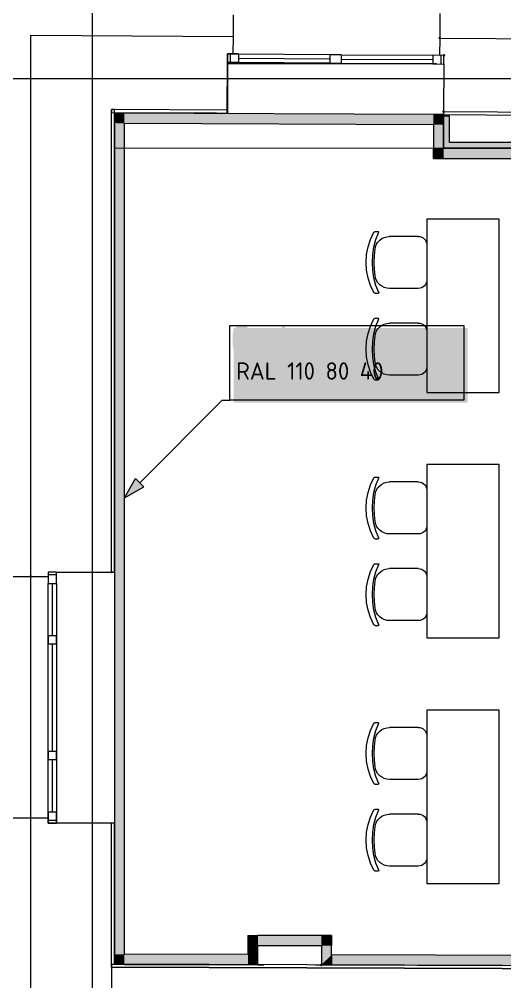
# Model space of a CAD drawing. Header units: millimetres. Extents: x -546 to 1681, y -650 to 1730.
# Drawn here: x 233.6 to 267.3, y 655.8 to 722.5 of the extents above; entities that cross this region are included whole.
import ezdxf

# ---------------------------------------------------------------- set-up
doc = ezdxf.new("R2010")
doc.units = ezdxf.units.MM

msp = doc.modelspace()

# ---------------------------------------------------------------- hatches: boundary and pattern name
h = msp.add_hatch(color=7)
h.dxf.hatch_style = 2
h.paths.add_polyline_path([(262.75, 721.269), (262.687, 721.242), (262.66, 721.179), (262.687, 721.115), (262.75, 721.089), (262.814, 721.115), (262.84, 721.179), (262.814, 721.242)])
h = msp.add_hatch(color=7)
h.dxf.hatch_style = 2
h.paths.add_polyline_path([(263.042, 720.067), (262.979, 720.04), (262.952, 719.977), (262.979, 719.913), (263.042, 719.887), (263.106, 719.913), (263.132, 719.977), (263.106, 720.04)])
at = {"true_color": 0xf1d696}
h = msp.add_hatch(color=41, dxfattribs=at)
h.dxf.hatch_style = 2
h.paths.add_polyline_path([(240.898, 715.28), (240.198, 715.283), (240.198, 715.983)])
h = msp.add_hatch(color=41, dxfattribs=at)
h.dxf.hatch_style = 2
h.paths.add_polyline_path([(240.198, 715.983), (240.898, 715.98), (240.898, 715.28)])
h = msp.add_hatch(color=41, dxfattribs=at)
h.dxf.hatch_style = 2
h.paths.add_polyline_path([(240.898, 715.98), (262.314, 715.88), (262.316, 715.18), (240.898, 715.28)])
h = msp.add_hatch(color=41, dxfattribs=at)
h.dxf.hatch_style = 2
h.paths.add_polyline_path([(262.314, 715.88), (263.014, 715.877), (262.316, 715.18)])
h = msp.add_hatch(color=41, dxfattribs=at)
h.dxf.hatch_style = 2
h.paths.add_polyline_path([(262.316, 715.18), (263.009, 715.872), (263.016, 715.177)])
h = msp.add_hatch(color=7)
h.dxf.hatch_style = 2
h.paths.add_polyline_path([(263.015, 716.167), (262.952, 716.14), (262.925, 716.077), (262.952, 716.013), (263.015, 715.987), (263.079, 716.013), (263.105, 716.077), (263.079, 716.14)])
h = msp.add_hatch(color=41, dxfattribs=at)
h.dxf.hatch_style = 2
h.paths.add_polyline_path([(240.198, 715.283), (240.898, 715.28), (240.898, 713.459), (240.198, 713.459)])
h = msp.add_hatch(color=41, dxfattribs=at)
h.dxf.hatch_style = 2
h.paths.add_polyline_path([(262.316, 715.18), (263.016, 715.177), (263.02, 713.542), (262.32, 713.542)])
h = msp.add_hatch(color=7)
h.dxf.hatch_style = 2
h.paths.add_polyline_path([(263.42, 713.942), (263.02, 713.942), (263.02, 715.771), (263.42, 715.771)])
h = msp.add_hatch(color=7)
h.dxf.hatch_style = 2
h.paths.add_polyline_path([(277.547, 713.942), (277.547, 713.542), (263.02, 713.542), (263.02, 713.942)])
at = {"true_color": 0x9f9f00}
h = msp.add_hatch(color=54, dxfattribs=at)
h.dxf.hatch_style = 2
h.paths.add_polyline_path([(240.898, 657.732), (240.198, 657.734), (240.198, 713.459), (240.898, 713.459)])
at = {"true_color": 0xf1d696}
h = msp.add_hatch(color=41, dxfattribs=at)
h.dxf.hatch_style = 2
h.paths.add_polyline_path([(263.02, 713.542), (262.322, 712.842), (262.32, 713.542)])
h = msp.add_hatch(color=41, dxfattribs=at)
h.dxf.hatch_style = 2
h.paths.add_polyline_path([(263.02, 713.542), (263.022, 712.842), (262.322, 712.842)])
h = msp.add_hatch(color=41, dxfattribs=at)
h.dxf.hatch_style = 2
h.paths.add_polyline_path([(263.022, 712.842), (263.02, 713.542), (277.947, 713.542), (277.947, 712.842)])
at = {"true_color": 0x0077b0}
h = msp.add_hatch(color=144, dxfattribs=at)
h.paths.add_polyline_path([(249.416, 699.885), (249.416, 700.692), (249.386, 700.848), (249.297, 700.979), (249.168, 701.066), (249.012, 701.095), (248.856, 701.066), (248.724, 700.979), (248.637, 700.848), (248.609, 700.692), (248.609, 699.885), (248.637, 699.728), (248.724, 699.6), (248.856, 699.511), (249.012, 699.481), (249.168, 699.511), (249.297, 699.6), (249.386, 699.728)])
h.paths.add_polyline_path([(249.616, 699.885), (249.605, 699.764), (249.572, 699.652), (249.516, 699.549), (249.438, 699.455), (249.346, 699.378), (249.244, 699.323), (249.133, 699.291), (249.012, 699.28), (248.89, 699.291), (248.779, 699.323), (248.676, 699.378), (248.583, 699.455), (248.506, 699.549), (248.45, 699.652), (248.417, 699.764), (248.406, 699.885), (248.406, 700.692), (248.417, 700.813), (248.45, 700.925), (248.506, 701.027), (248.583, 701.12), (248.676, 701.198), (248.779, 701.254), (248.89, 701.287), (249.012, 701.298), (249.133, 701.287), (249.245, 701.254), (249.348, 701.199), (249.441, 701.123), (249.517, 701.029), (249.572, 700.926), (249.605, 700.814), (249.616, 700.692)])
h = msp.add_hatch(color=144, dxfattribs=at)
h.dxf.hatch_style = 2
h.paths.add_polyline_path([(251.436, 699.783), (251.439, 699.811), (251.843, 701.225), (251.878, 701.28), (251.941, 701.298), (252.017, 701.273), (252.043, 701.196), (252.037, 701.168), (251.67, 699.885), (252.142, 699.885), (252.142, 700.189), (252.167, 700.264), (252.243, 700.288), (252.32, 700.264), (252.345, 700.189), (252.345, 699.885), (252.548, 699.885), (252.622, 699.859), (252.647, 699.783), (252.622, 699.706), (252.548, 699.681), (252.345, 699.681), (252.345, 699.379), (252.32, 699.304), (252.243, 699.28), (252.167, 699.304), (252.142, 699.379), (252.142, 699.681), (251.538, 699.681), (251.462, 699.706)])
at = {"true_color": 0xffffff}
h = msp.add_hatch(color=7, dxfattribs=at)
h.dxf.hatch_style = 2
h.paths.add_polyline_path([(248.463, 701.1), (264.678, 701.1), (264.678, 695.923), (248.463, 695.923)])
at = {"true_color": 0x0077b0}
h = msp.add_hatch(color=144, dxfattribs=at)
h.dxf.hatch_style = 2
h.paths.add_polyline_path([(250.93, 699.783), (250.123, 699.783), (250.047, 699.808), (250.021, 699.885), (250.047, 699.961), (250.123, 699.986), (250.93, 699.986), (251.006, 699.961), (251.031, 699.885), (251.006, 699.808)])
h = msp.add_hatch(color=144, dxfattribs=at)
h.dxf.hatch_style = 2
h.paths.add_polyline_path([(240.898, 689.327), (241.671, 690.665), (242.237, 690.1)])
h = msp.add_hatch(color=7)
h.dxf.hatch_style = 2
h.paths.add_polyline_path([(234.398, 683.991), (234.335, 683.964), (234.308, 683.901), (234.335, 683.837), (234.398, 683.811), (234.463, 683.837), (234.489, 683.901), (234.463, 683.964)])
h = msp.add_hatch(color=7)
h.dxf.hatch_style = 2
h.paths.add_polyline_path([(239.998, 684.291), (239.935, 684.264), (239.908, 684.201), (239.935, 684.137), (239.998, 684.111), (240.063, 684.137), (240.089, 684.201), (240.063, 684.264)])
at = {"true_color": 0xf1d696}
h = msp.add_hatch(color=41, dxfattribs=at)
h.dxf.hatch_style = 2
h.paths.add_polyline_path([(249.449, 659.032), (250.149, 659.032), (250.149, 658.332)])
h = msp.add_hatch(color=41, dxfattribs=at)
h.dxf.hatch_style = 2
h.paths.add_polyline_path([(249.449, 658.332), (249.449, 659.032), (250.149, 658.332)])
h = msp.add_hatch(color=41, dxfattribs=at)
h.dxf.hatch_style = 2
h.paths.add_polyline_path([(254.549, 659.032), (254.549, 658.332), (250.149, 658.332), (250.149, 659.032)])
h = msp.add_hatch(color=41, dxfattribs=at)
h.dxf.hatch_style = 2
h.paths.add_polyline_path([(254.549, 658.332), (255.249, 659.032), (255.249, 658.332)])
h = msp.add_hatch(color=41, dxfattribs=at)
h.dxf.hatch_style = 2
h.paths.add_polyline_path([(254.549, 659.032), (255.249, 659.032), (254.549, 658.332)])
h = msp.add_hatch(color=41, dxfattribs=at)
h.dxf.hatch_style = 2
h.paths.add_polyline_path([(249.449, 658.332), (250.149, 658.332), (250.149, 657.702), (249.449, 657.704)])
h = msp.add_hatch(color=41, dxfattribs=at)
h.dxf.hatch_style = 2
h.paths.add_polyline_path([(254.549, 658.332), (255.249, 658.332), (255.249, 657), (254.549, 657)])
at = {"true_color": 0x9f9f00}
h = msp.add_hatch(color=54, dxfattribs=at)
h.dxf.hatch_style = 2
h.paths.add_polyline_path([(240.198, 657.036), (240.198, 657.734), (240.898, 657.732)])
h = msp.add_hatch(color=54, dxfattribs=at)
h.dxf.hatch_style = 2
h.paths.add_polyline_path([(240.198, 657.034), (240.898, 657.732), (240.898, 657.032)])
at = {"true_color": 0xf1d696}
h = msp.add_hatch(color=41, dxfattribs=at)
h.dxf.hatch_style = 2
h.paths.add_polyline_path([(240.898, 657.032), (240.898, 657.732), (249.449, 657.704), (249.449, 657.004)])
h = msp.add_hatch(color=41, dxfattribs=at)
h.dxf.hatch_style = 2
h.paths.add_polyline_path([(249.449, 657.704), (250.149, 657.702), (250.149, 657.002)])
h = msp.add_hatch(color=41, dxfattribs=at)
h.dxf.hatch_style = 2
h.paths.add_polyline_path([(250.149, 657.002), (249.449, 657.004), (249.449, 657.704)])
h = msp.add_hatch(color=41, dxfattribs=at)
h.dxf.hatch_style = 2
h.paths.add_polyline_path([(255.249, 657.685), (255.249, 657), (254.549, 657)])
h = msp.add_hatch(color=41, dxfattribs=at)
h.dxf.hatch_style = 2
h.paths.add_polyline_path([(327.255, 657.449), (327.255, 656.749), (254.549, 656.987), (255.249, 657.685)])
h = msp.add_hatch(color=7)
h.dxf.hatch_style = 2
h.paths.add_polyline_path([(254.639, 657), (254.613, 657.063), (254.549, 657.09), (254.486, 657.063), (254.459, 657), (254.459, 656.987), (254.486, 656.923), (254.549, 656.897), (254.613, 656.923), (254.639, 656.987)])

# ---------------------------------------------------------------- linework, layer by layer
at = {"color": 7, "lineweight": 0}
for points in [[(238.672, 197.821), (238.672, 729.023)], [(248.45, 721.275), (248.46, 722.775)], [(262.761, 722.879), (262.75, 721.179)], [(234.398, 721.37), (248.45, 721.275)], [(234.398, 683.901), (234.398, 721.37)], [(248.442, 720.075), (248.45, 721.275)], [(262.75, 721.179), (262.742, 719.979)], [(262.75, 721.179), (278.245, 721.075)], [(248.038, 719.478), (248.042, 720.078)], [(248.042, 720.078), (248.038, 719.478)], [(248.042, 720.078), (248.802, 720.073)], [(248.802, 720.073), (248.042, 720.078)], [(248.238, 719.477), (248.242, 720.077)], [(248.802, 720.073), (248.798, 719.473)], [(248.802, 720.073), (255.162, 720.03)], [(255.158, 719.43), (255.162, 720.03)], [(255.162, 720.03), (255.922, 720.025)], [(255.922, 720.025), (255.162, 720.03)], [(255.922, 720.025), (255.918, 719.425)], [(255.922, 720.025), (262.282, 719.982)], [(262.282, 719.982), (262.278, 719.382)], [(263.042, 719.977), (262.282, 719.982)], [(263.042, 719.977), (262.282, 719.982)], [(262.838, 719.379), (262.842, 719.978)], [(263.038, 719.377), (263.042, 719.977)], [(263.038, 719.377), (263.042, 719.977)], [(263.062, 719.977), (263.042, 719.977)], [(248.016, 716.178), (248.038, 719.478)], [(248.798, 719.473), (248.038, 719.478)], [(248.038, 719.478), (248.798, 719.473)], [(248.048, 719.381), (248.048, 715.983)], [(262.529, 719.381), (248.048, 719.381)], [(255.158, 719.43), (248.798, 719.473)], [(248.8, 719.773), (255.16, 719.73)], [(255.918, 719.425), (255.158, 719.43)], [(255.158, 719.43), (255.918, 719.425)], [(262.278, 719.382), (255.918, 719.425)], [(255.92, 719.725), (262.28, 719.682)], [(262.278, 719.382), (263.038, 719.377)], [(262.278, 719.382), (263.038, 719.377)], [(263.038, 719.377), (263.015, 716.077)], [(187.211, 718.372), (863.726, 718.372)], [(239.998, 716.232), (239.997, 716.032)], [(239.997, 716.032), (248.014, 715.978)], [(248.016, 716.178), (239.998, 716.232)], [(240.198, 716.232), (239.998, 716.232)], [(239.998, 684.201), (239.998, 716.232)], [(240.198, 684.201), (240.198, 716.232)], [(247.275, 715.983), (240.198, 715.983)], [(240.198, 715.983), (240.198, 715.283)], [(262.314, 715.88), (240.198, 715.983)], [(248.014, 715.978), (248.016, 716.178)], [(248.048, 715.983), (248.014, 715.983)], [(263.014, 715.877), (262.314, 715.88)], [(263.015, 716.077), (263.014, 715.877)], [(263.014, 715.877), (277.96, 715.777)], [(263.02, 713.542), (263.014, 715.877)], [(277.961, 715.977), (263.015, 716.077)], [(240.198, 715.283), (240.198, 713.459)], [(240.898, 715.28), (262.316, 715.18)], [(240.898, 713.459), (240.898, 715.28)], [(262.316, 715.18), (262.32, 713.542)], [(263.02, 715.771), (263.02, 713.542)], [(263.42, 715.771), (263.02, 715.771)], [(263.42, 713.942), (263.42, 715.771)], [(277.547, 713.942), (263.42, 713.942)], [(240.198, 713.576), (263.02, 713.545)], [(240.198, 713.459), (240.198, 657.034)], [(240.898, 657.732), (240.898, 713.459)], [(262.322, 712.842), (262.32, 713.542)], [(263.02, 713.542), (277.947, 713.542)], [(277.947, 713.542), (263.02, 713.542)], [(265.183, 713.542), (322.755, 713.462)], [(262.322, 712.842), (277.947, 712.842)], [(232.698, 683.901), (234.398, 683.901)], [(234.398, 667.151), (234.398, 683.901)], [(234.398, 683.901), (235.598, 683.901)], [(236.198, 684.201), (235.598, 684.201)], [(235.598, 684.201), (235.598, 683.401)], [(235.598, 684.201), (235.598, 683.401)], [(236.198, 684.201), (235.598, 684.201)], [(236.198, 684.001), (235.598, 684.001)], [(236.198, 684.201), (239.998, 684.201)], [(236.198, 683.401), (236.198, 684.201)], [(236.198, 683.401), (236.198, 684.201)], [(239.998, 684.201), (240.198, 684.201)], [(240.198, 684.201), (240.198, 666.801)], [(235.598, 683.401), (236.198, 683.401)], [(235.598, 679.801), (235.598, 683.401)], [(235.898, 679.801), (235.898, 683.401)], [(236.198, 683.401), (236.198, 679.801)], [(235.598, 679.801), (236.198, 679.801)], [(235.598, 679.201), (235.598, 679.801)], [(235.598, 679.801), (235.598, 679.201)], [(236.198, 679.201), (235.598, 679.201)], [(235.598, 671.801), (235.598, 679.201)], [(235.898, 671.801), (235.898, 679.201)], [(236.198, 679.801), (236.198, 679.201)], [(236.198, 679.201), (236.198, 679.801)], [(236.198, 679.201), (236.198, 671.801)], [(235.598, 671.801), (236.198, 671.801)], [(235.598, 671.201), (235.598, 671.801)], [(235.598, 671.801), (235.598, 671.201)], [(236.198, 671.201), (235.598, 671.201)], [(235.598, 667.601), (235.598, 671.201)], [(235.898, 667.601), (235.898, 671.201)], [(236.198, 671.801), (236.198, 671.201)], [(236.198, 671.201), (236.198, 671.801)], [(236.198, 671.201), (236.198, 667.601)], [(235.598, 667.601), (236.198, 667.601)], [(235.598, 666.801), (235.598, 667.601)], [(235.598, 667.601), (235.598, 666.801)], [(236.198, 667.601), (236.198, 666.801)], [(236.198, 666.801), (236.198, 667.601)], [(234.398, 667.151), (232.698, 667.151)], [(235.598, 667.151), (234.398, 667.151)], [(234.398, 642.901), (234.398, 667.151)], [(236.198, 667.001), (235.598, 667.001)], [(236.198, 666.801), (235.598, 666.801)], [(235.598, 666.801), (236.198, 666.801)], [(239.998, 666.801), (236.198, 666.801)], [(240.198, 666.801), (239.998, 666.801)], [(239.998, 656.834), (239.998, 666.801)], [(240.198, 657.034), (240.198, 666.801)], [(249.449, 659.032), (250.149, 659.032)], [(249.449, 659.032), (249.449, 657.704)], [(255.249, 659.032), (250.149, 659.032)], [(255.249, 659.032), (255.249, 658.332)], [(250.149, 657.702), (250.149, 658.332)], [(250.149, 658.332), (254.549, 658.332)], [(254.549, 658.332), (254.549, 657)], [(255.249, 657), (255.249, 658.332)], [(249.449, 657.704), (240.898, 657.732)], [(250.149, 657.002), (250.149, 657.702)], [(255.249, 657.685), (255.249, 657)], [(327.255, 657.449), (255.249, 657.685)], [(239.999, 657.034), (239.998, 656.834)], [(239.998, 657.034), (240.198, 657.034)], [(307.66, 656.613), (239.998, 656.834)], [(239.998, 656.834), (239.998, 653.034)], [(239.998, 656.834), (307.66, 656.613)], [(307.66, 656.813), (239.999, 657.034)], [(240.198, 657.034), (240.898, 657.032)], [(240.898, 657.032), (250.149, 657.002)], [(250.149, 657), (250.549, 657)], [(254.149, 657), (254.549, 657)], [(254.549, 656.987), (327.956, 656.747)]]:
    msp.add_lwpolyline(points, dxfattribs=at)
at = {"color": 253, "lineweight": 0, "true_color": 0x999999}
for points in [[(266.864, 708.637), (261.864, 708.637)], [(261.864, 708.637), (261.864, 696.637)], [(266.864, 696.637), (266.864, 708.637)], [(258.19, 703.549), (257.956, 704.041), (257.787, 704.558), (257.684, 705.092), (257.649, 705.636), (257.684, 706.181), (257.787, 706.714), (257.956, 707.231), (258.19, 707.724)], [(258.19, 703.549), (257.956, 704.041), (257.787, 704.558), (257.684, 705.092), (257.649, 705.636), (257.684, 706.181), (257.787, 706.714), (257.956, 707.231), (258.19, 707.724)], [(258.518, 703.545), (258.328, 704.048), (258.191, 704.567), (258.107, 705.098), (258.079, 705.636), (258.107, 706.174), (258.191, 706.705), (258.328, 707.224), (258.518, 707.728)], [(258.518, 703.545), (258.328, 704.048), (258.191, 704.567), (258.107, 705.098), (258.079, 705.636), (258.107, 706.174), (258.191, 706.705), (258.328, 707.224), (258.518, 707.728)], [(258.19, 707.724), (258.226, 707.759), (258.274, 707.771)], [(258.19, 707.724), (258.226, 707.759), (258.274, 707.771)], [(258.266, 706.536), (258.303, 706.721), (258.372, 706.892), (258.469, 707.045), (258.591, 707.177), (258.735, 707.286), (258.897, 707.367), (259.073, 707.418), (259.261, 707.436)], [(258.266, 706.536), (258.303, 706.721), (258.372, 706.892), (258.469, 707.045), (258.591, 707.177), (258.735, 707.286), (258.897, 707.367), (259.073, 707.418), (259.261, 707.436)], [(258.274, 707.771), (258.491, 707.771)], [(258.274, 707.771), (258.491, 707.771)], [(258.491, 707.771), (258.513, 707.762), (258.521, 707.741), (258.518, 707.728)], [(258.491, 707.771), (258.513, 707.762), (258.521, 707.741), (258.518, 707.728)], [(261.264, 707.436), (259.261, 707.436)], [(261.264, 707.436), (259.261, 707.436)], [(261.264, 707.436), (261.386, 707.424), (261.498, 707.389), (261.6, 707.334), (261.689, 707.26), (261.762, 707.172), (261.817, 707.07), (261.852, 706.957), (261.864, 706.836)], [(261.264, 707.436), (261.386, 707.424), (261.498, 707.389), (261.6, 707.334), (261.689, 707.26), (261.762, 707.172), (261.817, 707.07), (261.852, 706.957), (261.864, 706.836)], [(258.271, 704.695), (258.23, 705.165), (258.216, 705.636), (258.23, 706.108), (258.271, 706.578)], [(258.271, 704.695), (258.23, 705.165), (258.216, 705.636), (258.23, 706.108), (258.271, 706.578)], [(261.864, 706.838), (261.864, 704.436)], [(261.864, 706.838), (261.864, 704.436)], [(259.261, 703.836), (259.073, 703.854), (258.897, 703.905), (258.735, 703.986), (258.591, 704.094), (258.469, 704.227), (258.372, 704.38), (258.303, 704.55), (258.266, 704.736)], [(259.261, 703.836), (259.073, 703.854), (258.897, 703.905), (258.735, 703.986), (258.591, 704.094), (258.469, 704.227), (258.372, 704.38), (258.303, 704.55), (258.266, 704.736)], [(261.864, 704.436), (261.852, 704.315), (261.817, 704.202), (261.762, 704.101), (261.689, 704.012), (261.6, 703.938), (261.498, 703.883), (261.386, 703.848), (261.264, 703.836)], [(261.864, 704.436), (261.852, 704.315), (261.817, 704.202), (261.762, 704.101), (261.689, 704.012), (261.6, 703.938), (261.498, 703.883), (261.386, 703.848), (261.264, 703.836)], [(258.274, 703.501), (258.226, 703.514), (258.19, 703.549)], [(258.274, 703.501), (258.226, 703.514), (258.19, 703.549)], [(258.274, 703.501), (258.491, 703.501)], [(258.274, 703.501), (258.491, 703.501)], [(258.518, 703.545), (258.521, 703.531), (258.513, 703.51), (258.491, 703.501)], [(258.518, 703.545), (258.521, 703.531), (258.513, 703.51), (258.491, 703.501)], [(261.264, 703.836), (259.261, 703.836)], [(261.264, 703.836), (259.261, 703.836)], [(258.19, 697.549), (257.956, 698.041), (257.787, 698.558), (257.684, 699.091), (257.649, 699.636), (257.684, 700.181), (257.787, 700.714), (257.956, 701.231), (258.19, 701.724)], [(258.19, 697.549), (257.956, 698.041), (257.787, 698.558), (257.684, 699.091), (257.649, 699.636), (257.684, 700.181), (257.787, 700.714), (257.956, 701.231), (258.19, 701.724)], [(258.518, 697.545), (258.328, 698.048), (258.191, 698.567), (258.107, 699.098), (258.079, 699.636), (258.107, 700.174), (258.191, 700.705), (258.328, 701.224), (258.518, 701.728)], [(258.518, 697.545), (258.328, 698.048), (258.191, 698.567), (258.107, 699.098), (258.079, 699.636), (258.107, 700.174), (258.191, 700.705), (258.328, 701.224), (258.518, 701.728)], [(258.19, 701.724), (258.226, 701.759), (258.274, 701.771)], [(258.19, 701.724), (258.226, 701.759), (258.274, 701.771)], [(258.266, 700.536), (258.303, 700.721), (258.372, 700.892), (258.469, 701.045), (258.591, 701.177), (258.735, 701.286), (258.897, 701.367), (259.073, 701.418), (259.261, 701.436)], [(258.266, 700.536), (258.303, 700.721), (258.372, 700.892), (258.469, 701.045), (258.591, 701.177), (258.735, 701.286), (258.897, 701.367), (259.073, 701.418), (259.261, 701.436)], [(258.274, 701.771), (258.491, 701.771)], [(258.274, 701.771), (258.491, 701.771)], [(258.491, 701.771), (258.513, 701.762), (258.521, 701.741), (258.518, 701.728)], [(258.491, 701.771), (258.513, 701.762), (258.521, 701.741), (258.518, 701.728)], [(261.264, 701.436), (259.261, 701.436)], [(261.264, 701.436), (259.261, 701.436)], [(261.264, 701.436), (261.386, 701.424), (261.498, 701.389), (261.6, 701.334), (261.689, 701.26), (261.762, 701.172), (261.817, 701.07), (261.852, 700.957), (261.864, 700.836)], [(261.264, 701.436), (261.386, 701.424), (261.498, 701.389), (261.6, 701.334), (261.689, 701.26), (261.762, 701.172), (261.817, 701.07), (261.852, 700.957), (261.864, 700.836)], [(258.271, 698.695), (258.23, 699.165), (258.216, 699.636), (258.23, 700.108), (258.271, 700.578)], [(258.271, 698.695), (258.23, 699.165), (258.216, 699.636), (258.23, 700.108), (258.271, 700.578)], [(261.864, 700.838), (261.864, 698.436)], [(261.864, 700.838), (261.864, 698.436)], [(259.261, 697.836), (259.073, 697.854), (258.897, 697.905), (258.735, 697.986), (258.591, 698.094), (258.469, 698.227), (258.372, 698.38), (258.303, 698.55), (258.266, 698.736)], [(259.261, 697.836), (259.073, 697.854), (258.897, 697.905), (258.735, 697.986), (258.591, 698.094), (258.469, 698.227), (258.372, 698.38), (258.303, 698.55), (258.266, 698.736)], [(261.864, 698.436), (261.852, 698.315), (261.817, 698.202), (261.762, 698.101), (261.689, 698.012), (261.6, 697.938), (261.498, 697.883), (261.386, 697.848), (261.264, 697.836)], [(261.864, 698.436), (261.852, 698.315), (261.817, 698.202), (261.762, 698.101), (261.689, 698.012), (261.6, 697.938), (261.498, 697.883), (261.386, 697.848), (261.264, 697.836)], [(258.274, 697.501), (258.226, 697.514), (258.19, 697.549)], [(258.274, 697.501), (258.226, 697.514), (258.19, 697.549)], [(258.274, 697.501), (258.491, 697.501)], [(258.274, 697.501), (258.491, 697.501)], [(258.518, 697.545), (258.521, 697.531), (258.513, 697.51), (258.491, 697.501)], [(258.518, 697.545), (258.521, 697.531), (258.513, 697.51), (258.491, 697.501)], [(261.264, 697.836), (259.261, 697.836)], [(261.264, 697.836), (259.261, 697.836)], [(261.864, 696.637), (266.864, 696.637)], [(266.864, 691.637), (261.864, 691.637)], [(261.864, 691.637), (261.864, 679.637)], [(266.864, 679.637), (266.864, 691.637)], [(258.19, 686.549), (257.956, 687.041), (257.787, 687.558), (257.684, 688.091), (257.649, 688.636), (257.684, 689.181), (257.787, 689.714), (257.956, 690.231), (258.19, 690.724)], [(258.19, 686.549), (257.956, 687.041), (257.787, 687.558), (257.684, 688.091), (257.649, 688.636), (257.684, 689.181), (257.787, 689.714), (257.956, 690.231), (258.19, 690.724)], [(258.518, 686.545), (258.328, 687.048), (258.191, 687.567), (258.107, 688.098), (258.079, 688.636), (258.107, 689.174), (258.191, 689.705), (258.328, 690.224), (258.518, 690.728)], [(258.518, 686.545), (258.328, 687.048), (258.191, 687.567), (258.107, 688.098), (258.079, 688.636), (258.107, 689.174), (258.191, 689.705), (258.328, 690.224), (258.518, 690.728)], [(258.19, 690.724), (258.226, 690.759), (258.274, 690.771)], [(258.19, 690.724), (258.226, 690.759), (258.274, 690.771)], [(258.274, 690.771), (258.491, 690.771)], [(258.274, 690.771), (258.491, 690.771)], [(258.491, 690.771), (258.513, 690.762), (258.521, 690.741), (258.518, 690.728)], [(258.491, 690.771), (258.513, 690.762), (258.521, 690.741), (258.518, 690.728)], [(258.266, 689.536), (258.303, 689.721), (258.372, 689.892), (258.469, 690.045), (258.591, 690.177), (258.735, 690.286), (258.897, 690.367), (259.073, 690.418), (259.261, 690.436)], [(258.266, 689.536), (258.303, 689.721), (258.372, 689.892), (258.469, 690.045), (258.591, 690.177), (258.735, 690.286), (258.897, 690.367), (259.073, 690.418), (259.261, 690.436)], [(261.264, 690.436), (259.261, 690.436)], [(261.264, 690.436), (259.261, 690.436)], [(261.264, 690.436), (261.386, 690.424), (261.498, 690.389), (261.6, 690.334), (261.689, 690.26), (261.762, 690.172), (261.817, 690.07), (261.852, 689.957), (261.864, 689.836)], [(261.264, 690.436), (261.386, 690.424), (261.498, 690.389), (261.6, 690.334), (261.689, 690.26), (261.762, 690.172), (261.817, 690.07), (261.852, 689.957), (261.864, 689.836)], [(258.271, 687.695), (258.23, 688.165), (258.216, 688.636), (258.23, 689.108), (258.271, 689.578)], [(258.271, 687.695), (258.23, 688.165), (258.216, 688.636), (258.23, 689.108), (258.271, 689.578)], [(261.864, 689.838), (261.864, 687.436)], [(261.864, 689.838), (261.864, 687.436)], [(259.261, 686.836), (259.073, 686.854), (258.897, 686.905), (258.735, 686.986), (258.591, 687.094), (258.469, 687.226), (258.372, 687.38), (258.303, 687.55), (258.266, 687.736)], [(259.261, 686.836), (259.073, 686.854), (258.897, 686.905), (258.735, 686.986), (258.591, 687.094), (258.469, 687.226), (258.372, 687.38), (258.303, 687.55), (258.266, 687.736)], [(261.864, 687.436), (261.852, 687.315), (261.817, 687.202), (261.762, 687.101), (261.689, 687.012), (261.6, 686.938), (261.498, 686.883), (261.386, 686.848), (261.264, 686.836)], [(261.864, 687.436), (261.852, 687.315), (261.817, 687.202), (261.762, 687.101), (261.689, 687.012), (261.6, 686.938), (261.498, 686.883), (261.386, 686.848), (261.264, 686.836)], [(258.274, 686.501), (258.226, 686.514), (258.19, 686.549)], [(258.274, 686.501), (258.226, 686.514), (258.19, 686.549)], [(258.518, 686.545), (258.521, 686.531), (258.513, 686.51), (258.491, 686.501)], [(258.518, 686.545), (258.521, 686.531), (258.513, 686.51), (258.491, 686.501)], [(261.264, 686.836), (259.261, 686.836)], [(261.264, 686.836), (259.261, 686.836)], [(258.274, 686.501), (258.491, 686.501)], [(258.274, 686.501), (258.491, 686.501)], [(258.19, 680.549), (257.956, 681.041), (257.787, 681.558), (257.684, 682.091), (257.649, 682.636), (257.684, 683.181), (257.787, 683.714), (257.956, 684.231), (258.19, 684.724)], [(258.19, 680.549), (257.956, 681.041), (257.787, 681.558), (257.684, 682.091), (257.649, 682.636), (257.684, 683.181), (257.787, 683.714), (257.956, 684.231), (258.19, 684.724)], [(258.518, 680.545), (258.328, 681.048), (258.191, 681.567), (258.107, 682.098), (258.079, 682.636), (258.107, 683.174), (258.191, 683.705), (258.328, 684.224), (258.518, 684.728)], [(258.518, 680.545), (258.328, 681.048), (258.191, 681.567), (258.107, 682.098), (258.079, 682.636), (258.107, 683.174), (258.191, 683.705), (258.328, 684.224), (258.518, 684.728)], [(258.19, 684.724), (258.226, 684.759), (258.274, 684.771)], [(258.19, 684.724), (258.226, 684.759), (258.274, 684.771)], [(258.274, 684.771), (258.491, 684.771)], [(258.274, 684.771), (258.491, 684.771)], [(258.491, 684.771), (258.513, 684.762), (258.521, 684.741), (258.518, 684.728)], [(258.491, 684.771), (258.513, 684.762), (258.521, 684.741), (258.518, 684.728)], [(258.266, 683.536), (258.303, 683.721), (258.372, 683.892), (258.469, 684.045), (258.591, 684.177), (258.735, 684.286), (258.897, 684.367), (259.073, 684.418), (259.261, 684.436)], [(258.266, 683.536), (258.303, 683.721), (258.372, 683.892), (258.469, 684.045), (258.591, 684.177), (258.735, 684.286), (258.897, 684.367), (259.073, 684.418), (259.261, 684.436)], [(261.264, 684.436), (259.261, 684.436)], [(261.264, 684.436), (259.261, 684.436)], [(261.264, 684.436), (261.386, 684.424), (261.498, 684.389), (261.6, 684.334), (261.689, 684.26), (261.762, 684.172), (261.817, 684.07), (261.852, 683.957), (261.864, 683.836)], [(261.264, 684.436), (261.386, 684.424), (261.498, 684.389), (261.6, 684.334), (261.689, 684.26), (261.762, 684.172), (261.817, 684.07), (261.852, 683.957), (261.864, 683.836)], [(258.271, 681.695), (258.23, 682.165), (258.216, 682.636), (258.23, 683.108), (258.271, 683.578)], [(258.271, 681.695), (258.23, 682.165), (258.216, 682.636), (258.23, 683.108), (258.271, 683.578)], [(261.864, 683.838), (261.864, 681.436)], [(261.864, 683.838), (261.864, 681.436)], [(259.261, 680.836), (259.073, 680.854), (258.897, 680.905), (258.735, 680.986), (258.591, 681.094), (258.469, 681.226), (258.372, 681.38), (258.303, 681.55), (258.266, 681.736)], [(259.261, 680.836), (259.073, 680.854), (258.897, 680.905), (258.735, 680.986), (258.591, 681.094), (258.469, 681.226), (258.372, 681.38), (258.303, 681.55), (258.266, 681.736)], [(261.864, 681.436), (261.852, 681.315), (261.817, 681.202), (261.762, 681.101), (261.689, 681.012), (261.6, 680.938), (261.498, 680.883), (261.386, 680.848), (261.264, 680.836)], [(261.864, 681.436), (261.852, 681.315), (261.817, 681.202), (261.762, 681.101), (261.689, 681.012), (261.6, 680.938), (261.498, 680.883), (261.386, 680.848), (261.264, 680.836)], [(258.274, 680.501), (258.226, 680.514), (258.19, 680.549)], [(258.274, 680.501), (258.226, 680.514), (258.19, 680.549)], [(258.518, 680.545), (258.521, 680.531), (258.513, 680.51), (258.491, 680.501)], [(258.518, 680.545), (258.521, 680.531), (258.513, 680.51), (258.491, 680.501)], [(261.264, 680.836), (259.261, 680.836)], [(261.264, 680.836), (259.261, 680.836)], [(258.274, 680.501), (258.491, 680.501)], [(258.274, 680.501), (258.491, 680.501)], [(261.864, 679.637), (266.864, 679.637)], [(266.864, 674.637), (261.864, 674.637)], [(261.864, 674.637), (261.864, 662.637)], [(266.864, 662.637), (266.864, 674.637)], [(258.19, 669.549), (257.956, 670.041), (257.787, 670.558), (257.684, 671.091), (257.649, 671.636), (257.684, 672.181), (257.787, 672.714), (257.956, 673.231), (258.19, 673.724)], [(258.19, 669.549), (257.956, 670.041), (257.787, 670.558), (257.684, 671.091), (257.649, 671.636), (257.684, 672.181), (257.787, 672.714), (257.956, 673.231), (258.19, 673.724)], [(258.518, 669.545), (258.328, 670.048), (258.191, 670.567), (258.107, 671.098), (258.079, 671.636), (258.107, 672.174), (258.191, 672.705), (258.328, 673.224), (258.518, 673.728)], [(258.518, 669.545), (258.328, 670.048), (258.191, 670.567), (258.107, 671.098), (258.079, 671.636), (258.107, 672.174), (258.191, 672.705), (258.328, 673.224), (258.518, 673.728)], [(258.19, 673.724), (258.226, 673.759), (258.274, 673.771)], [(258.19, 673.724), (258.226, 673.759), (258.274, 673.771)], [(258.266, 672.536), (258.303, 672.721), (258.372, 672.892), (258.469, 673.045), (258.591, 673.177), (258.735, 673.286), (258.897, 673.367), (259.073, 673.418), (259.261, 673.436)], [(258.266, 672.536), (258.303, 672.721), (258.372, 672.892), (258.469, 673.045), (258.591, 673.177), (258.735, 673.286), (258.897, 673.367), (259.073, 673.418), (259.261, 673.436)], [(258.274, 673.771), (258.491, 673.771)], [(258.274, 673.771), (258.491, 673.771)], [(258.491, 673.771), (258.513, 673.762), (258.521, 673.741), (258.518, 673.728)], [(258.491, 673.771), (258.513, 673.762), (258.521, 673.741), (258.518, 673.728)], [(261.264, 673.436), (259.261, 673.436)], [(261.264, 673.436), (259.261, 673.436)], [(261.264, 673.436), (261.386, 673.424), (261.498, 673.389), (261.6, 673.333), (261.689, 673.26), (261.762, 673.172), (261.817, 673.07), (261.852, 672.957), (261.864, 672.836)], [(261.264, 673.436), (261.386, 673.424), (261.498, 673.389), (261.6, 673.333), (261.689, 673.26), (261.762, 673.172), (261.817, 673.07), (261.852, 672.957), (261.864, 672.836)], [(258.271, 670.695), (258.23, 671.165), (258.216, 671.636), (258.23, 672.108), (258.271, 672.578)], [(258.271, 670.695), (258.23, 671.165), (258.216, 671.636), (258.23, 672.108), (258.271, 672.578)], [(261.864, 672.838), (261.864, 670.436)], [(261.864, 672.838), (261.864, 670.436)], [(259.261, 669.836), (259.073, 669.854), (258.897, 669.905), (258.735, 669.986), (258.591, 670.094), (258.469, 670.226), (258.372, 670.38), (258.303, 670.55), (258.266, 670.736)], [(259.261, 669.836), (259.073, 669.854), (258.897, 669.905), (258.735, 669.986), (258.591, 670.094), (258.469, 670.226), (258.372, 670.38), (258.303, 670.55), (258.266, 670.736)], [(261.864, 670.436), (261.852, 670.315), (261.817, 670.202), (261.762, 670.1), (261.689, 670.012), (261.6, 669.938), (261.498, 669.883), (261.386, 669.848), (261.264, 669.836)], [(261.864, 670.436), (261.852, 670.315), (261.817, 670.202), (261.762, 670.1), (261.689, 670.012), (261.6, 669.938), (261.498, 669.883), (261.386, 669.848), (261.264, 669.836)], [(258.274, 669.501), (258.226, 669.514), (258.19, 669.549)], [(258.274, 669.501), (258.226, 669.514), (258.19, 669.549)], [(258.274, 669.501), (258.491, 669.501)], [(258.274, 669.501), (258.491, 669.501)], [(258.518, 669.545), (258.521, 669.531), (258.513, 669.51), (258.491, 669.501)], [(258.518, 669.545), (258.521, 669.531), (258.513, 669.51), (258.491, 669.501)], [(261.264, 669.836), (259.261, 669.836)], [(261.264, 669.836), (259.261, 669.836)], [(258.19, 663.549), (257.956, 664.041), (257.787, 664.558), (257.684, 665.091), (257.649, 665.636), (257.684, 666.181), (257.787, 666.714), (257.956, 667.231), (258.19, 667.724)], [(258.19, 663.549), (257.956, 664.041), (257.787, 664.558), (257.684, 665.091), (257.649, 665.636), (257.684, 666.181), (257.787, 666.714), (257.956, 667.231), (258.19, 667.724)], [(258.518, 663.545), (258.328, 664.048), (258.191, 664.567), (258.107, 665.098), (258.079, 665.636), (258.107, 666.174), (258.191, 666.705), (258.328, 667.224), (258.518, 667.728)], [(258.518, 663.545), (258.328, 664.048), (258.191, 664.567), (258.107, 665.098), (258.079, 665.636), (258.107, 666.174), (258.191, 666.705), (258.328, 667.224), (258.518, 667.728)], [(258.19, 667.724), (258.226, 667.759), (258.274, 667.771)], [(258.19, 667.724), (258.226, 667.759), (258.274, 667.771)], [(258.266, 666.536), (258.303, 666.721), (258.372, 666.892), (258.469, 667.045), (258.591, 667.177), (258.735, 667.286), (258.897, 667.367), (259.073, 667.418), (259.261, 667.436)], [(258.266, 666.536), (258.303, 666.721), (258.372, 666.892), (258.469, 667.045), (258.591, 667.177), (258.735, 667.286), (258.897, 667.367), (259.073, 667.418), (259.261, 667.436)], [(258.274, 667.771), (258.491, 667.771)], [(258.274, 667.771), (258.491, 667.771)], [(258.491, 667.771), (258.513, 667.762), (258.521, 667.741), (258.518, 667.728)], [(258.491, 667.771), (258.513, 667.762), (258.521, 667.741), (258.518, 667.728)], [(261.264, 667.436), (259.261, 667.436)], [(261.264, 667.436), (259.261, 667.436)], [(261.264, 667.436), (261.386, 667.424), (261.498, 667.389), (261.6, 667.333), (261.689, 667.26), (261.762, 667.172), (261.817, 667.07), (261.852, 666.957), (261.864, 666.836)], [(261.264, 667.436), (261.386, 667.424), (261.498, 667.389), (261.6, 667.333), (261.689, 667.26), (261.762, 667.172), (261.817, 667.07), (261.852, 666.957), (261.864, 666.836)], [(258.271, 664.695), (258.23, 665.165), (258.216, 665.636), (258.23, 666.108), (258.271, 666.578)], [(258.271, 664.695), (258.23, 665.165), (258.216, 665.636), (258.23, 666.108), (258.271, 666.578)], [(261.864, 666.838), (261.864, 664.436)], [(261.864, 666.838), (261.864, 664.436)], [(259.261, 663.836), (259.073, 663.853), (258.897, 663.905), (258.735, 663.986), (258.591, 664.094), (258.469, 664.226), (258.372, 664.38), (258.303, 664.55), (258.266, 664.736)], [(259.261, 663.836), (259.073, 663.853), (258.897, 663.905), (258.735, 663.986), (258.591, 664.094), (258.469, 664.226), (258.372, 664.38), (258.303, 664.55), (258.266, 664.736)], [(261.864, 664.436), (261.852, 664.315), (261.817, 664.202), (261.762, 664.1), (261.689, 664.012), (261.6, 663.938), (261.498, 663.883), (261.386, 663.848), (261.264, 663.836)], [(261.864, 664.436), (261.852, 664.315), (261.817, 664.202), (261.762, 664.1), (261.689, 664.012), (261.6, 663.938), (261.498, 663.883), (261.386, 663.848), (261.264, 663.836)], [(258.274, 663.501), (258.226, 663.514), (258.19, 663.549)], [(258.274, 663.501), (258.226, 663.514), (258.19, 663.549)], [(258.274, 663.501), (258.491, 663.501)], [(258.274, 663.501), (258.491, 663.501)], [(258.518, 663.545), (258.521, 663.531), (258.513, 663.51), (258.491, 663.501)], [(258.518, 663.545), (258.521, 663.531), (258.513, 663.51), (258.491, 663.501)], [(261.264, 663.836), (259.261, 663.836)], [(261.264, 663.836), (259.261, 663.836)], [(261.864, 662.637), (266.864, 662.637)]]:
    msp.add_lwpolyline(points, dxfattribs=at)
at = {"color": 144, "lineweight": 0, "true_color": 0x0077b0}
for points in [[(248.205, 701.281), (264.42, 701.281)], [(248.205, 696.104), (248.205, 701.281)], [(264.42, 701.281), (264.42, 696.104)], [(241.954, 690.383), (247.676, 696.104)], [(247.676, 696.104), (248.205, 696.104)], [(264.42, 696.104), (248.205, 696.104)], [(240.898, 689.327), (241.671, 690.665)], [(241.671, 690.665), (242.237, 690.1)], [(240.898, 689.327), (242.237, 690.1)]]:
    msp.add_lwpolyline(points, dxfattribs=at)

# ---------------------------------------------------------------- texts
at = {"color": 144, "true_color": 0x0077b0, "insert": (248.643, 698.719), "char_height": 1.2, "attachment_point": 1}
msp.add_mtext('{\\fGOSTCommon|b0|i0|c0;RAL 110 80 40}', dxfattribs=at)

doc.saveas('drawing.dxf')
